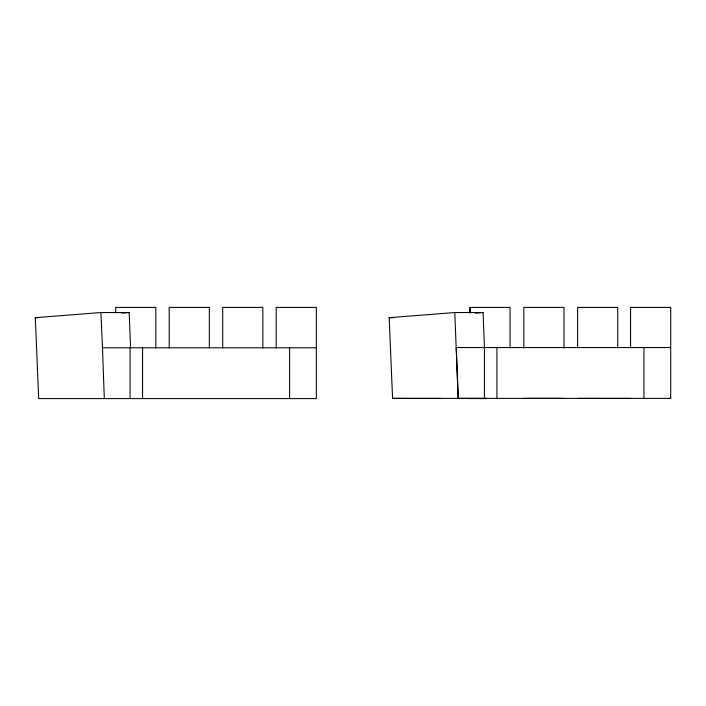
<?xml version="1.0" encoding="UTF-8"?>
<svg xmlns="http://www.w3.org/2000/svg" width="706" height="706" viewBox="0 0 706 706"><rect width="100%" height="100%" fill="white"/><g stroke="black" fill="none" stroke-linecap="round" stroke-linejoin="round"><path stroke-width="1.06" d="M276.214 348.058L276.214 307.401L316.341 307.401L316.341 398.599L38.689 398.599L35.3 317.674L100.905 312.537L129.18 312.537L130.575 347.776M121.529 313.137L129.18 312.537M486.452 398.378L392.571 398.378L389.183 317.674L454.788 312.537L483.063 312.537L484.448 347.546M475.412 313.137L483.063 312.537M35.3 317.674L39.651 317.674M389.183 317.674L393.533 317.674M670.7 347.546L456.244 347.546L458.247 398.378L670.7 398.378M100.905 312.537L102.476 347.776L316.341 347.776M392.571 398.378L440.535 398.44M630.573 398.422L577.605 398.378M467.866 398.537L486.46 398.599M454.788 312.537L458.185 398.599M102.476 347.776L104.303 398.599M670.7 398.422L670.7 307.401L630.573 307.401L630.573 347.979M643.951 347.546L643.951 398.378M617.732 348.058L617.732 307.401L577.605 307.401L577.605 348.058M563.988 348.058L563.988 307.401L523.861 307.401L523.861 348.058M563.988 398.378L523.861 398.378M510.076 347.979L510.076 307.401L469.949 307.401L469.949 312.882M496.927 347.546L496.927 398.378M484.431 347.546L484.431 398.378M470.064 307.401L470.064 312.829M289.592 347.776L289.592 398.599M262.835 348.058L262.835 307.401L222.708 307.401L222.708 348.058M209.338 348.058L209.338 307.401L169.211 307.401L169.211 348.058M155.832 348.058L155.832 307.401L115.705 307.401L115.705 312.89M142.568 347.776L142.568 398.599M130.072 347.776L130.072 398.599"/></g></svg>
